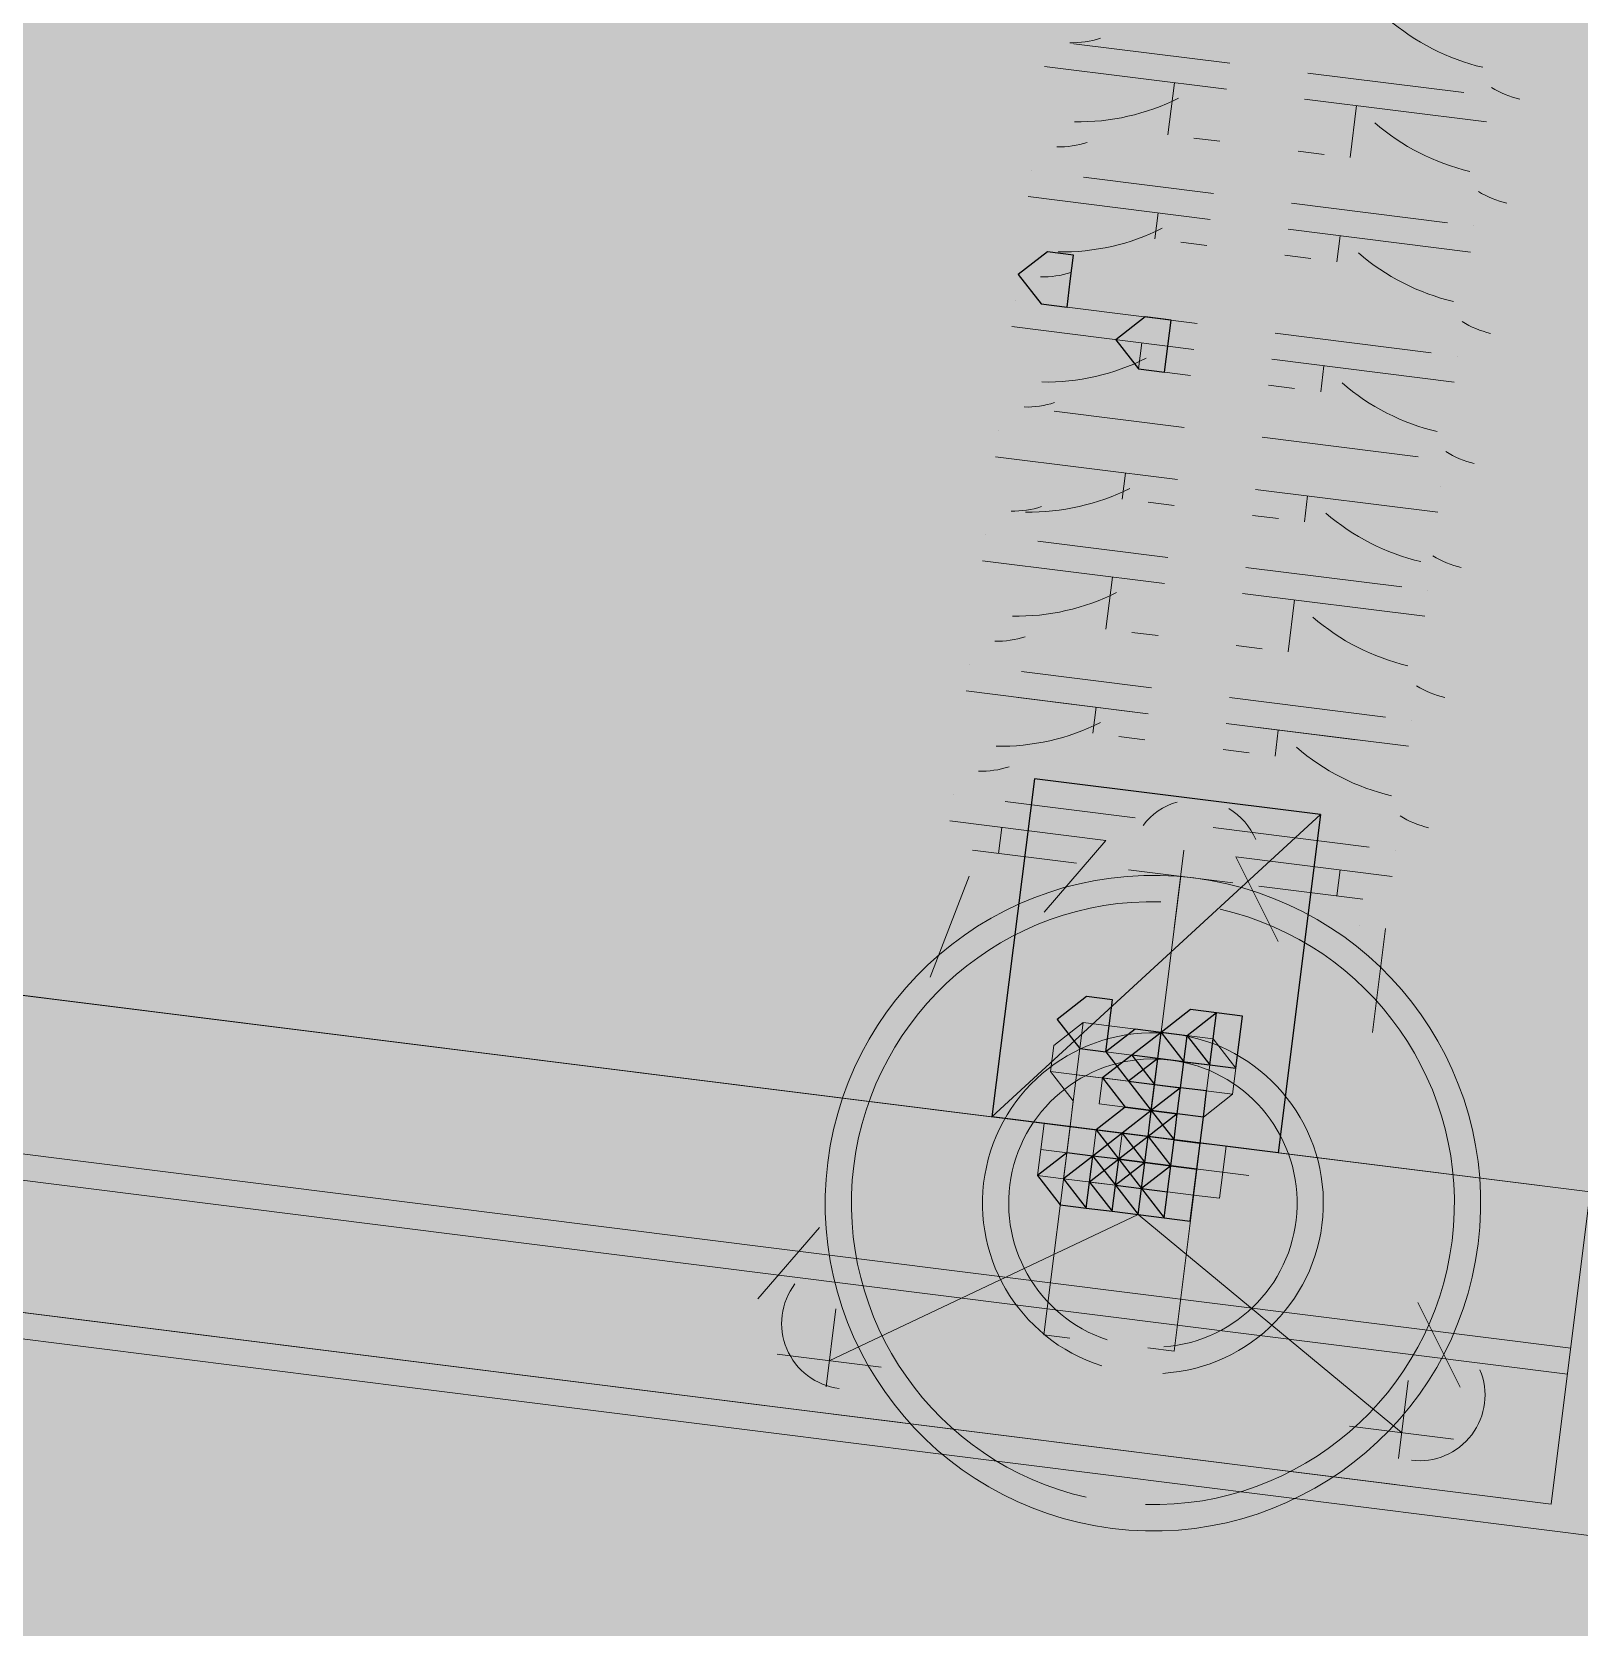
# Model space of a CAD drawing. Header units: metres. Extents: x -4 to 509425, y 7549 to 4732445.
# Drawn here: x 475992.938 to 475993.437, y 4719723.046 to 4719723.561 of the extents above; entities that cross this region are included whole.
import ezdxf

# ---------------------------------------------------------------- set-up
doc = ezdxf.new("R2010")
doc.units = ezdxf.units.M
doc.header["$LTSCALE"] = 0.01
doc.header["$MEASUREMENT"] = 0
doc.layers.get('0').update_dxf_attribs({"lineweight": 0})
doc.layers.add('_SUBESTACIÓN', color=1, linetype='Continuous')
doc.layers.add('SUBESTACION LA VID', color=253, linetype='Continuous')

# ---------------------------------------------------------------- blocks, each defined once
blk = doc.blocks.new('A$Cfff6051d')
at = {"layer": 'SUBESTACION LA VID', "transparency": 33554687}
h = blk.add_hatch(color=256, dxfattribs=at)
h.dxf.hatch_style = 2
h.paths.add_polyline_path([(475993.27295, 4719723.48095), (475993.274, 4719723.48935), (475993.2656, 4719723.4904), (475993.25615, 4719723.48306), (475993.26349, 4719723.4736), (475993.27189, 4719723.47255)])
h = blk.add_hatch(color=256, dxfattribs=at)
h.dxf.hatch_style = 2
h.paths.add_polyline_path([(475993.30445, 4719723.45994), (475993.3055, 4719723.46834), (475993.2971, 4719723.46939), (475993.28764, 4719723.46204), (475993.29499, 4719723.45259), (475993.30339, 4719723.45154)])
h = blk.add_hatch(color=256, dxfattribs=at)
h.dxf.hatch_style = 2
h.paths.add_polyline_path([(475993.28546, 4719723.24048), (475993.28652, 4719723.24888), (475993.27812, 4719723.24993), (475993.26866, 4719723.24258), (475993.27601, 4719723.23313), (475993.28441, 4719723.23207)])
h = blk.add_hatch(color=256, dxfattribs=at)
h.dxf.hatch_style = 2
h.paths.add_polyline_path([(475993.28546, 4719723.24048), (475993.28652, 4719723.24888), (475993.27812, 4719723.24993), (475993.26866, 4719723.24258), (475993.27601, 4719723.23313), (475993.28441, 4719723.23207)])
h = blk.add_hatch(color=256, dxfattribs=at)
h.dxf.hatch_style = 2
h.paths.add_polyline_path([(475993.31906, 4719723.23626), (475993.32012, 4719723.24466), (475993.31172, 4719723.24572), (475993.30226, 4719723.23837), (475993.30961, 4719723.22891), (475993.31801, 4719723.22786)])
h = blk.add_hatch(color=256, dxfattribs=at)
h.dxf.hatch_style = 2
h.paths.add_polyline_path([(475993.31906, 4719723.23626), (475993.32012, 4719723.24466), (475993.31172, 4719723.24572), (475993.30226, 4719723.23837), (475993.30961, 4719723.22891), (475993.31801, 4719723.22786)])
h = blk.add_hatch(color=256, dxfattribs=at)
h.dxf.hatch_style = 2
h.paths.add_polyline_path([(475993.32746, 4719723.23521), (475993.32852, 4719723.24361), (475993.32012, 4719723.24466), (475993.31066, 4719723.23732), (475993.31801, 4719723.22786), (475993.32641, 4719723.22681)])
h = blk.add_hatch(color=256, dxfattribs=at)
h.dxf.hatch_style = 2
h.paths.add_polyline_path([(475993.32746, 4719723.23521), (475993.32852, 4719723.24361), (475993.32012, 4719723.24466), (475993.31066, 4719723.23732), (475993.31801, 4719723.22786), (475993.32641, 4719723.22681)])
h = blk.add_hatch(color=256, dxfattribs=at)
h.dxf.hatch_style = 2
h.paths.add_polyline_path([(475993.32746, 4719723.23521), (475993.32852, 4719723.24361), (475993.32012, 4719723.24466), (475993.31066, 4719723.23732), (475993.31801, 4719723.22786), (475993.32641, 4719723.22681)])
h = blk.add_hatch(color=256, dxfattribs=at)
h.dxf.hatch_style = 2
h.paths.add_polyline_path([(475993.30121, 4719723.22997), (475993.30226, 4719723.23837), (475993.29386, 4719723.23942), (475993.28441, 4719723.23207), (475993.29176, 4719723.22262), (475993.30016, 4719723.22157)])
h = blk.add_hatch(color=256, dxfattribs=at)
h.dxf.hatch_style = 2
h.paths.add_polyline_path([(475993.30121, 4719723.22997), (475993.30226, 4719723.23837), (475993.29386, 4719723.23942), (475993.28441, 4719723.23207), (475993.29176, 4719723.22262), (475993.30016, 4719723.22157)])
h = blk.add_hatch(color=256, dxfattribs=at)
h.dxf.hatch_style = 2
h.paths.add_polyline_path([(475993.30121, 4719723.22997), (475993.30226, 4719723.23837), (475993.29386, 4719723.23942), (475993.28441, 4719723.23207), (475993.29176, 4719723.22262), (475993.30016, 4719723.22157)])
h = blk.add_hatch(color=256, dxfattribs=at)
h.dxf.hatch_style = 2
h.paths.add_polyline_path([(475993.30121, 4719723.22997), (475993.30226, 4719723.23837), (475993.29386, 4719723.23942), (475993.28441, 4719723.23207), (475993.29176, 4719723.22262), (475993.30016, 4719723.22157)])
h = blk.add_hatch(color=256, dxfattribs=at)
h.dxf.hatch_style = 2
h.paths.add_polyline_path([(475993.30121, 4719723.22997), (475993.30226, 4719723.23837), (475993.29386, 4719723.23942), (475993.28441, 4719723.23207), (475993.29176, 4719723.22262), (475993.30016, 4719723.22157)])
h = blk.add_hatch(color=256, dxfattribs=at)
h.dxf.hatch_style = 2
h.paths.add_polyline_path([(475993.30961, 4719723.22891), (475993.31066, 4719723.23732), (475993.30226, 4719723.23837), (475993.29281, 4719723.23102), (475993.30016, 4719723.22157), (475993.30856, 4719723.22051)])
h = blk.add_hatch(color=256, dxfattribs=at)
h.dxf.hatch_style = 2
h.paths.add_polyline_path([(475993.30961, 4719723.22891), (475993.31066, 4719723.23732), (475993.30226, 4719723.23837), (475993.29281, 4719723.23102), (475993.30016, 4719723.22157), (475993.30856, 4719723.22051)])
h = blk.add_hatch(color=256, dxfattribs=at)
h.dxf.hatch_style = 2
h.paths.add_polyline_path([(475993.30961, 4719723.22891), (475993.31066, 4719723.23732), (475993.30226, 4719723.23837), (475993.29281, 4719723.23102), (475993.30016, 4719723.22157), (475993.30856, 4719723.22051)])
h = blk.add_hatch(color=256, dxfattribs=at)
h.dxf.hatch_style = 2
h.paths.add_polyline_path([(475993.30961, 4719723.22891), (475993.31066, 4719723.23732), (475993.30226, 4719723.23837), (475993.29281, 4719723.23102), (475993.30016, 4719723.22157), (475993.30856, 4719723.22051)])
h = blk.add_hatch(color=256, dxfattribs=at)
h.dxf.hatch_style = 2
h.paths.add_polyline_path([(475993.30961, 4719723.22891), (475993.31066, 4719723.23732), (475993.30226, 4719723.23837), (475993.29281, 4719723.23102), (475993.30016, 4719723.22157), (475993.30856, 4719723.22051)])
h = blk.add_hatch(color=256, dxfattribs=at)
h.dxf.hatch_style = 2
h.paths.add_polyline_path([(475993.30016, 4719723.22157), (475993.30121, 4719723.22997), (475993.29281, 4719723.23102), (475993.28336, 4719723.22367), (475993.2907, 4719723.21422), (475993.2991, 4719723.21317)])
h = blk.add_hatch(color=256, dxfattribs=at)
h.dxf.hatch_style = 2
h.paths.add_polyline_path([(475993.30016, 4719723.22157), (475993.30121, 4719723.22997), (475993.29281, 4719723.23102), (475993.28336, 4719723.22367), (475993.2907, 4719723.21422), (475993.2991, 4719723.21317)])
h = blk.add_hatch(color=256, dxfattribs=at)
h.dxf.hatch_style = 2
h.paths.add_polyline_path([(475993.30016, 4719723.22157), (475993.30121, 4719723.22997), (475993.29281, 4719723.23102), (475993.28336, 4719723.22367), (475993.2907, 4719723.21422), (475993.2991, 4719723.21317)])
h = blk.add_hatch(color=256, dxfattribs=at)
h.dxf.hatch_style = 2
h.paths.add_polyline_path([(475993.30016, 4719723.22157), (475993.30121, 4719723.22997), (475993.29281, 4719723.23102), (475993.28336, 4719723.22367), (475993.2907, 4719723.21422), (475993.2991, 4719723.21317)])
h = blk.add_hatch(color=256, dxfattribs=at)
h.dxf.hatch_style = 2
h.paths.add_polyline_path([(475993.30016, 4719723.22157), (475993.30121, 4719723.22997), (475993.29281, 4719723.23102), (475993.28336, 4719723.22367), (475993.2907, 4719723.21422), (475993.2991, 4719723.21317)])
h = blk.add_hatch(color=256, dxfattribs=at)
h.dxf.hatch_style = 2
h.paths.add_polyline_path([(475993.30856, 4719723.22051), (475993.30961, 4719723.22891), (475993.30121, 4719723.22997), (475993.29176, 4719723.22262), (475993.2991, 4719723.21317), (475993.3075, 4719723.21211)])
h = blk.add_hatch(color=256, dxfattribs=at)
h.dxf.hatch_style = 2
h.paths.add_polyline_path([(475993.30856, 4719723.22051), (475993.30961, 4719723.22891), (475993.30121, 4719723.22997), (475993.29176, 4719723.22262), (475993.2991, 4719723.21317), (475993.3075, 4719723.21211)])
h = blk.add_hatch(color=256, dxfattribs=at)
h.dxf.hatch_style = 2
h.paths.add_polyline_path([(475993.30856, 4719723.22051), (475993.30961, 4719723.22891), (475993.30121, 4719723.22997), (475993.29176, 4719723.22262), (475993.2991, 4719723.21317), (475993.3075, 4719723.21211)])
h = blk.add_hatch(color=256, dxfattribs=at)
h.dxf.hatch_style = 2
h.paths.add_polyline_path([(475993.30856, 4719723.22051), (475993.30961, 4719723.22891), (475993.30121, 4719723.22997), (475993.29176, 4719723.22262), (475993.2991, 4719723.21317), (475993.3075, 4719723.21211)])
h = blk.add_hatch(color=256, dxfattribs=at)
h.dxf.hatch_style = 2
h.paths.add_polyline_path([(475993.30856, 4719723.22051), (475993.30961, 4719723.22891), (475993.30121, 4719723.22997), (475993.29176, 4719723.22262), (475993.2991, 4719723.21317), (475993.3075, 4719723.21211)])
h = blk.add_hatch(color=256, dxfattribs=at)
h.dxf.hatch_style = 2
h.paths.add_polyline_path([(475993.3159, 4719723.21106), (475993.31696, 4719723.21946), (475993.30856, 4719723.22051), (475993.2991, 4719723.21317), (475993.30645, 4719723.20371), (475993.31485, 4719723.20266)])
h = blk.add_hatch(color=256, dxfattribs=at)
h.dxf.hatch_style = 2
h.paths.add_polyline_path([(475993.3159, 4719723.21106), (475993.31696, 4719723.21946), (475993.30856, 4719723.22051), (475993.2991, 4719723.21317), (475993.30645, 4719723.20371), (475993.31485, 4719723.20266)])
h = blk.add_hatch(color=256, dxfattribs=at)
h.dxf.hatch_style = 2
h.paths.add_polyline_path([(475993.29805, 4719723.20477), (475993.2991, 4719723.21317), (475993.2907, 4719723.21422), (475993.28125, 4719723.20687), (475993.2886, 4719723.19742), (475993.297, 4719723.19637)])
h = blk.add_hatch(color=256, dxfattribs=at)
h.dxf.hatch_style = 2
h.paths.add_polyline_path([(475993.29805, 4719723.20477), (475993.2991, 4719723.21317), (475993.2907, 4719723.21422), (475993.28125, 4719723.20687), (475993.2886, 4719723.19742), (475993.297, 4719723.19637)])
h = blk.add_hatch(color=256, dxfattribs=at)
h.dxf.hatch_style = 2
h.paths.add_polyline_path([(475993.30645, 4719723.20371), (475993.3075, 4719723.21211), (475993.2991, 4719723.21317), (475993.28965, 4719723.20582), (475993.297, 4719723.19637), (475993.3054, 4719723.19531)])
h = blk.add_hatch(color=256, dxfattribs=at)
h.dxf.hatch_style = 2
h.paths.add_polyline_path([(475993.30645, 4719723.20371), (475993.3075, 4719723.21211), (475993.2991, 4719723.21317), (475993.28965, 4719723.20582), (475993.297, 4719723.19637), (475993.3054, 4719723.19531)])
h = blk.add_hatch(color=256, dxfattribs=at)
h.dxf.hatch_style = 2
h.paths.add_polyline_path([(475993.31485, 4719723.20266), (475993.3159, 4719723.21106), (475993.3075, 4719723.21211), (475993.29805, 4719723.20477), (475993.3054, 4719723.19531), (475993.3138, 4719723.19426)])
h = blk.add_hatch(color=256, dxfattribs=at)
h.dxf.hatch_style = 2
h.paths.add_polyline_path([(475993.31485, 4719723.20266), (475993.3159, 4719723.21106), (475993.3075, 4719723.21211), (475993.29805, 4719723.20477), (475993.3054, 4719723.19531), (475993.3138, 4719723.19426)])
h = blk.add_hatch(color=256, dxfattribs=at)
h.dxf.hatch_style = 2
h.paths.add_polyline_path([(475993.297, 4719723.19637), (475993.29805, 4719723.20477), (475993.28965, 4719723.20582), (475993.2802, 4719723.19847), (475993.28755, 4719723.18902), (475993.29595, 4719723.18797)])
h = blk.add_hatch(color=256, dxfattribs=at)
h.dxf.hatch_style = 2
h.paths.add_polyline_path([(475993.297, 4719723.19637), (475993.29805, 4719723.20477), (475993.28965, 4719723.20582), (475993.2802, 4719723.19847), (475993.28755, 4719723.18902), (475993.29595, 4719723.18797)])
h = blk.add_hatch(color=256, dxfattribs=at)
h.dxf.hatch_style = 2
h.paths.add_polyline_path([(475993.3054, 4719723.19531), (475993.30645, 4719723.20371), (475993.29805, 4719723.20477), (475993.2886, 4719723.19742), (475993.29595, 4719723.18797), (475993.30435, 4719723.18691)])
h = blk.add_hatch(color=256, dxfattribs=at)
h.dxf.hatch_style = 2
h.paths.add_polyline_path([(475993.3054, 4719723.19531), (475993.30645, 4719723.20371), (475993.29805, 4719723.20477), (475993.2886, 4719723.19742), (475993.29595, 4719723.18797), (475993.30435, 4719723.18691)])
h = blk.add_hatch(color=256, dxfattribs=at)
h.dxf.hatch_style = 2
h.paths.add_polyline_path([(475993.27915, 4719723.19007), (475993.2802, 4719723.19847), (475993.2718, 4719723.19953), (475993.26235, 4719723.19218), (475993.26969, 4719723.18272), (475993.27809, 4719723.18167)])
h = blk.add_hatch(color=256, dxfattribs=at)
h.dxf.hatch_style = 2
h.paths.add_polyline_path([(475993.28755, 4719723.18902), (475993.2886, 4719723.19742), (475993.2802, 4719723.19847), (475993.27075, 4719723.19113), (475993.27809, 4719723.18167), (475993.28649, 4719723.18062)])
h = blk.add_hatch(color=256, dxfattribs=at)
h.dxf.hatch_style = 2
h.paths.add_polyline_path([(475993.29595, 4719723.18797), (475993.297, 4719723.19637), (475993.2886, 4719723.19742), (475993.27915, 4719723.19007), (475993.28649, 4719723.18062), (475993.29489, 4719723.17956)])
h = blk.add_hatch(color=256, dxfattribs=at)
h.dxf.hatch_style = 2
h.paths.add_polyline_path([(475993.29595, 4719723.18797), (475993.297, 4719723.19637), (475993.2886, 4719723.19742), (475993.27915, 4719723.19007), (475993.28649, 4719723.18062), (475993.29489, 4719723.17956)])
h = blk.add_hatch(color=256, dxfattribs=at)
h.dxf.hatch_style = 2
h.paths.add_polyline_path([(475993.29595, 4719723.18797), (475993.297, 4719723.19637), (475993.2886, 4719723.19742), (475993.27915, 4719723.19007), (475993.28649, 4719723.18062), (475993.29489, 4719723.17956)])
h = blk.add_hatch(color=256, dxfattribs=at)
h.dxf.hatch_style = 2
h.paths.add_polyline_path([(475993.30435, 4719723.18691), (475993.3054, 4719723.19531), (475993.297, 4719723.19637), (475993.28755, 4719723.18902), (475993.29489, 4719723.17956), (475993.30329, 4719723.17851)])
h = blk.add_hatch(color=256, dxfattribs=at)
h.dxf.hatch_style = 2
h.paths.add_polyline_path([(475993.30435, 4719723.18691), (475993.3054, 4719723.19531), (475993.297, 4719723.19637), (475993.28755, 4719723.18902), (475993.29489, 4719723.17956), (475993.30329, 4719723.17851)])
h = blk.add_hatch(color=256, dxfattribs=at)
h.dxf.hatch_style = 2
h.paths.add_polyline_path([(475993.30435, 4719723.18691), (475993.3054, 4719723.19531), (475993.297, 4719723.19637), (475993.28755, 4719723.18902), (475993.29489, 4719723.17956), (475993.30329, 4719723.17851)])
h = blk.add_hatch(color=256, dxfattribs=at)
h.dxf.hatch_style = 2
h.paths.add_polyline_path([(475993.31275, 4719723.18586), (475993.3138, 4719723.19426), (475993.3054, 4719723.19531), (475993.29595, 4719723.18797), (475993.30329, 4719723.17851), (475993.31169, 4719723.17746)])
at = {"layer": 'SUBESTACION LA VID', "lineweight": 15}
for p, q in [((475993.29923, 4719723.55445), (475993.32443, 4719723.55129)), ((475993.32338, 4719723.54289), (475993.26457, 4719723.55026)), ((475993.30447, 4719723.52819), (475993.30658, 4719723.54499)), ((475993.34858, 4719723.53973), (475993.40738, 4719723.53235)), ((475993.36538, 4719723.53762), (475993.36327, 4719723.52082)), ((475993.32127, 4719723.52609), (475993.31287, 4719723.52714)), ((475993.35487, 4719723.52187), (475993.34647, 4719723.52293)), ((475993.26036, 4719723.51666), (475993.26036, 4719723.51666)), ((475993.31916, 4719723.50929), (475993.27716, 4719723.51455)), ((475993.31811, 4719723.50088), (475993.25931, 4719723.50826)), ((475993.39476, 4719723.49981), (475993.34436, 4719723.50613)), ((475993.30026, 4719723.49459), (475993.30131, 4719723.50299)), ((475993.40212, 4719723.49035), (475993.34331, 4719723.49772)), ((475993.36011, 4719723.49562), (475993.35906, 4719723.48722)), ((475993.40317, 4719723.49875), (475993.40317, 4719723.49875)), ((475993.31706, 4719723.49248), (475993.30866, 4719723.49354)), ((475993.35066, 4719723.48827), (475993.34226, 4719723.48932)), ((475993.25509, 4719723.47466), (475993.25509, 4719723.47466)), ((475993.3139, 4719723.46728), (475993.27189, 4719723.47255)), ((475993.31285, 4719723.45888), (475993.25404, 4719723.46626)), ((475993.3895, 4719723.45781), (475993.3391, 4719723.46412)), ((475993.29499, 4719723.45259), (475993.29605, 4719723.46099)), ((475993.39685, 4719723.44835), (475993.33805, 4719723.45572)), ((475993.35485, 4719723.45362), (475993.35379, 4719723.44522)), ((475993.3979, 4719723.45675), (475993.3979, 4719723.45675)), ((475993.31179, 4719723.45048), (475993.30339, 4719723.45154)), ((475993.34539, 4719723.44627), (475993.33699, 4719723.44732)), ((475993.30969, 4719723.43368), (475993.26768, 4719723.43895)), ((475993.24983, 4719723.43265), (475993.24983, 4719723.43265)), ((475993.38529, 4719723.4242), (475993.33489, 4719723.43052)), ((475993.30758, 4719723.41688), (475993.24878, 4719723.42425)), ((475993.28973, 4719723.41059), (475993.29078, 4719723.41899)), ((475993.39158, 4719723.40635), (475993.33278, 4719723.41372)), ((475993.34958, 4719723.41162), (475993.34853, 4719723.40322)), ((475993.39264, 4719723.41475), (475993.39264, 4719723.41475)), ((475993.30653, 4719723.40848), (475993.29813, 4719723.40953)), ((475993.34013, 4719723.40427), (475993.33173, 4719723.40532)), ((475993.24562, 4719723.39905), (475993.24562, 4719723.39905)), ((475993.30442, 4719723.39168), (475993.26242, 4719723.39695)), ((475993.30337, 4719723.38328), (475993.24456, 4719723.39065)), ((475993.38002, 4719723.3822), (475993.32962, 4719723.38852)), ((475993.28446, 4719723.36859), (475993.28657, 4719723.38539)), ((475993.38842, 4719723.38115), (475993.38842, 4719723.38115)), ((475993.38737, 4719723.37275), (475993.32857, 4719723.38012)), ((475993.34537, 4719723.37801), (475993.34326, 4719723.36121)), ((475993.30126, 4719723.36648), (475993.29286, 4719723.36753)), ((475993.33486, 4719723.36227), (475993.32646, 4719723.36332)), ((475993.24035, 4719723.35705), (475993.24035, 4719723.35705)), ((475993.29915, 4719723.34968), (475993.25715, 4719723.35495)), ((475993.2981, 4719723.34128), (475993.2393, 4719723.34865)), ((475993.2981, 4719723.34128), (475993.2561, 4719723.34654)), ((475993.37475, 4719723.3402), (475993.32435, 4719723.34652)), ((475993.28025, 4719723.33498), (475993.2813, 4719723.34338)), ((475993.38316, 4719723.33915), (475993.38316, 4719723.33915)), ((475993.3653, 4719723.33285), (475993.3233, 4719723.33812)), ((475993.38211, 4719723.33075), (475993.3233, 4719723.33812)), ((475993.3401, 4719723.33601), (475993.33905, 4719723.32761)), ((475993.29705, 4719723.33288), (475993.28865, 4719723.33393)), ((475993.33065, 4719723.32866), (475993.32225, 4719723.32972)), ((475993.23508, 4719723.31505), (475993.23508, 4719723.31505)), ((475993.29389, 4719723.30768), (475993.25188, 4719723.31294)), ((475993.28444, 4719723.30033), (475993.23403, 4719723.30665)), ((475993.25083, 4719723.30454), (475993.24978, 4719723.29614)), ((475993.36949, 4719723.2982), (475993.31909, 4719723.30452)), ((475993.26447, 4719723.27724), (475993.28444, 4719723.30033)), ((475993.43454, 4719723.13646), (475992.14929, 4719723.29759)), ((475993.37684, 4719723.28875), (475993.32644, 4719723.29506)), ((475993.32644, 4719723.29506), (475993.34008, 4719723.26776)), ((475993.37789, 4719723.29715), (475993.37789, 4719723.29715)), ((475993.43348, 4719723.12806), (475992.14823, 4719723.28919)), ((475993.22771, 4719723.25625), (475993.24033, 4719723.28879)), ((475993.24033, 4719723.28879), (475993.24033, 4719723.28879)), ((475993.24033, 4719723.28879), (475993.24033, 4719723.28879)), ((475993.32538, 4719723.28666), (475993.29178, 4719723.29088)), ((475993.30858, 4719723.28877), (475993.30858, 4719723.28877)), ((475993.36004, 4719723.29085), (475993.35898, 4719723.28245)), ((475993.36633, 4719723.273), (475993.36633, 4719723.273)), ((475993.36633, 4719723.273), (475993.36633, 4719723.273)), ((475993.37052, 4719723.23834), (475993.37473, 4719723.27194)), ((475993.27706, 4719723.24153), (475993.27601, 4719723.23313)), ((475993.28546, 4719723.24048), (475993.28441, 4719723.23207)), ((475993.28546, 4719723.24048), (475993.28546, 4719723.24048)), ((475993.31066, 4719723.23732), (475993.30961, 4719723.22891)), ((475993.31906, 4719723.23626), (475993.31801, 4719723.22786)), ((475993.27601, 4719723.23313), (475993.29281, 4719723.23102)), ((475993.28441, 4719723.23207), (475993.29281, 4719723.23102)), ((475993.29281, 4719723.23102), (475993.30121, 4719723.22997)), ((475993.29281, 4719723.23102), (475993.30121, 4719723.22997)), ((475993.30121, 4719723.22997), (475993.31801, 4719723.22786)), ((475993.30121, 4719723.22997), (475993.30961, 4719723.22891)), ((475993.26656, 4719723.22578), (475993.32536, 4719723.21841)), ((475993.2718, 4719723.19953), (475993.27496, 4719723.22473)), ((475993.27496, 4719723.22473), (475993.29176, 4719723.22262)), ((475993.28336, 4719723.22367), (475993.2823, 4719723.21527)), ((475993.28336, 4719723.22367), (475993.29176, 4719723.22262)), ((475993.29176, 4719723.22262), (475993.30016, 4719723.22157)), ((475993.29176, 4719723.22262), (475993.30016, 4719723.22157)), ((475993.30016, 4719723.22157), (475993.31696, 4719723.21946)), ((475993.30016, 4719723.22157), (475993.30856, 4719723.22051)), ((475993.2739, 4719723.21633), (475993.2739, 4719723.21633)), ((475993.30856, 4719723.22051), (475993.3075, 4719723.21211)), ((475993.3138, 4719723.19426), (475993.31696, 4719723.21946)), ((475993.2823, 4719723.21527), (475993.2823, 4719723.21527)), ((475993.2823, 4719723.21527), (475993.3075, 4719723.21211)), ((475993.3159, 4719723.21106), (475993.3159, 4719723.21106)), ((475993.27075, 4719723.19113), (475993.27285, 4719723.20793)), ((475993.2802, 4719723.19847), (475993.28125, 4719723.20687)), ((475993.28125, 4719723.20687), (475993.30645, 4719723.20371)), ((475993.28125, 4719723.20687), (475993.28125, 4719723.20687)), ((475993.28125, 4719723.20687), (475993.28965, 4719723.20582)), ((475993.2886, 4719723.19742), (475993.28965, 4719723.20582)), ((475993.28965, 4719723.20582), (475993.29805, 4719723.20477)), ((475993.2634, 4719723.20058), (475993.3306, 4719723.19215)), ((475993.297, 4719723.19637), (475993.29805, 4719723.20477)), ((475993.29805, 4719723.20477), (475993.30645, 4719723.20371)), ((475993.3054, 4719723.19531), (475993.30645, 4719723.20371)), ((475993.31485, 4719723.20266), (475993.31275, 4719723.18586)), ((475993.2886, 4719723.19742), (475993.297, 4719723.19637)), ((475993.27075, 4719723.19113), (475993.28755, 4719723.18902)), ((475993.27809, 4719723.18167), (475993.27075, 4719723.19113)), ((475993.27915, 4719723.19007), (475993.28755, 4719723.18902)), ((475993.28755, 4719723.18902), (475993.29595, 4719723.18797)), ((475993.29595, 4719723.18797), (475993.31275, 4719723.18586)), ((475993.29595, 4719723.18797), (475993.30435, 4719723.18691)), ((475993.31169, 4719723.17746), (475993.31275, 4719723.18586)), ((475993.31275, 4719723.18586), (475993.31169, 4719723.17746)), ((475993.27809, 4719723.18167), (475993.31169, 4719723.17746)), ((475993.17202, 4719723.15231), (475993.19198, 4719723.1754)), ((475993.19722, 4719723.14915), (475993.19406, 4719723.12395)), ((475993.38519, 4719723.15118), (475993.39883, 4719723.12387)), ((475993.19617, 4719723.14075), (475993.19617, 4719723.14075)), ((475993.21192, 4719723.13024), (475993.17832, 4719723.13445)), ((475993.19512, 4719723.13235), (475993.19512, 4719723.13235)), ((475993.38203, 4719723.12598), (475993.37887, 4719723.10078)), ((475993.21821, 4719723.11239), (475993.19301, 4719723.11555)), ((475993.38098, 4719723.11758), (475993.38098, 4719723.11758)), ((475993.39672, 4719723.10707), (475993.36312, 4719723.11128)), ((475993.37992, 4719723.10918), (475993.37992, 4719723.10918)), ((475993.37782, 4719723.09238), (475993.34421, 4719723.09659))]:
    blk.add_line(p, q, dxfattribs=at)
at = {"layer": 'SUBESTACION LA VID', "lineweight": 0}
blk.add_line((475993.44086, 4719723.18686), (475992.15561, 4719723.34799), dxfattribs=at)
at = {"layer": 'SUBESTACION LA VID', "lineweight": 15}
for points in [[(475991.18678, 4719724.46774), (475991.04987, 4719723.3757), (476003.17155, 4719721.85601), (476002.0237, 4719712.90441)], [(475993.32443, 4719723.55129), (475993.29923, 4719723.55445), (475993.32443, 4719723.55129), (475993.27403, 4719723.5576)], [(475993.37483, 4719723.54497), (475993.34963, 4719723.54813), (475993.40003, 4719723.54181)], [(475993.34963, 4719723.54813), (475993.37483, 4719723.54497), (475993.34963, 4719723.54813)], [(475992.34881, 4719723.32377), (475992.75203, 4719723.27322), (475992.76572, 4719723.38243), (475992.85813, 4719723.37084), (475992.84443, 4719723.26164), (475993.24765, 4719723.21109), (475993.26134, 4719723.32029), (475993.35374, 4719723.30871), (475993.34005, 4719723.1995), (475993.44086, 4719723.18686), (475993.42822, 4719723.08606), (475992.8318, 4719723.16083), (475992.78756, 4719722.80802)], [(475992.14297, 4719723.24719), (475992.15561, 4719723.34799), (475993.44086, 4719723.18686), (475993.42822, 4719723.08606), (475992.14297, 4719723.24719)], [(475993.34005, 4719723.1995), (475993.24765, 4719723.21109), (475993.26134, 4719723.32029), (475993.35374, 4719723.30871), (475993.34005, 4719723.1995)], [(475993.27498, 4719723.29298), (475993.24138, 4719723.29719), (475993.27498, 4719723.29298)], [(475993.27498, 4719723.29298), (475993.24138, 4719723.29719), (475993.27498, 4719723.29298)], [(475993.30964, 4719723.29717), (475993.30648, 4719723.27197), (475993.30964, 4719723.29717)], [(475993.30858, 4719723.28877), (475993.29489, 4719723.17956), (475993.30858, 4719723.28877)], [(475993.33378, 4719723.28561), (475993.36738, 4719723.2814), (475993.33378, 4719723.28561)], [(475993.33378, 4719723.28561), (475993.36738, 4719723.2814), (475993.33378, 4719723.28561)], [(475993.2739, 4719723.21633), (475993.26656, 4719723.22578), (475993.26761, 4719723.23418), (475993.27706, 4719723.24153), (475993.26761, 4719723.23418), (475993.26656, 4719723.22578), (475993.2739, 4719723.21633)], [(475993.27706, 4719723.24153), (475993.28546, 4719723.24048), (475993.27706, 4719723.24153)], [(475993.28546, 4719723.24048), (475993.31906, 4719723.23626), (475993.32641, 4719723.22681), (475993.32536, 4719723.21841), (475993.3159, 4719723.21106), (475993.32536, 4719723.21841), (475993.32641, 4719723.22681), (475993.31906, 4719723.23626)], [(475993.27496, 4719723.22473), (475993.27601, 4719723.23313), (475993.27496, 4719723.22473)], [(475993.31801, 4719723.22786), (475993.31696, 4719723.21946), (475993.31801, 4719723.22786)], [(475993.3159, 4719723.21106), (475993.3159, 4719723.21106), (475993.31485, 4719723.20266), (475993.32325, 4719723.20161), (475993.3222, 4719723.19321), (475993.32115, 4719723.18481), (475993.31275, 4719723.18586), (475993.32115, 4719723.18481), (475993.3222, 4719723.19321), (475993.32325, 4719723.20161), (475993.31485, 4719723.20266), (475993.27285, 4719723.20793), (475993.26445, 4719723.20898), (475993.2634, 4719723.20058), (475993.26235, 4719723.19218), (475993.27075, 4719723.19113), (475993.26235, 4719723.19218), (475993.2634, 4719723.20058), (475993.26445, 4719723.20898), (475993.27285, 4719723.20793), (475993.2739, 4719723.21633)], [(475993.29803, 4719723.13651), (475993.30643, 4719723.13546), (475993.31485, 4719723.20266), (475993.27285, 4719723.20793), (475993.26443, 4719723.14072), (475993.27283, 4719723.13967)], [(475993.27075, 4719723.19113), (475993.2718, 4719723.19953), (475993.27075, 4719723.19113)], [(475993.2718, 4719723.19953), (475993.2886, 4719723.19742), (475993.297, 4719723.19637), (475993.3138, 4719723.19426)], [(475993.28755, 4719723.18902), (475993.2886, 4719723.19742), (475993.28755, 4719723.18902)], [(475993.297, 4719723.19637), (475993.29595, 4719723.18797), (475993.297, 4719723.19637)], [(475993.27809, 4719723.18167), (475993.27915, 4719723.19007), (475993.27809, 4719723.18167)], [(475993.3138, 4719723.19426), (475993.31275, 4719723.18586), (475993.3138, 4719723.19426)], [(475993.30435, 4719723.18691), (475993.30329, 4719723.17851), (475993.30435, 4719723.18691)], [(475993.19512, 4719723.13235), (475993.29489, 4719723.17956), (475993.37992, 4719723.10918)]]:
    blk.add_lwpolyline(points, dxfattribs=at)
at = {"layer": 'SUBESTACION LA VID'}
for points in [[(475993.27295, 4719723.48095), (475993.274, 4719723.48935), (475993.2656, 4719723.4904), (475993.25615, 4719723.48306), (475993.26349, 4719723.4736), (475993.27189, 4719723.47255)], [(475993.30445, 4719723.45994), (475993.3055, 4719723.46834), (475993.2971, 4719723.46939), (475993.28764, 4719723.46204), (475993.29499, 4719723.45259), (475993.30339, 4719723.45154)], [(475993.28546, 4719723.24048), (475993.28652, 4719723.24888), (475993.27812, 4719723.24993), (475993.26866, 4719723.24258), (475993.27601, 4719723.23313), (475993.28441, 4719723.23207)], [(475993.28546, 4719723.24048), (475993.28652, 4719723.24888), (475993.27812, 4719723.24993), (475993.26866, 4719723.24258), (475993.27601, 4719723.23313), (475993.28441, 4719723.23207)], [(475993.31906, 4719723.23626), (475993.32012, 4719723.24466), (475993.31172, 4719723.24572), (475993.30226, 4719723.23837), (475993.30961, 4719723.22891), (475993.31801, 4719723.22786)], [(475993.31906, 4719723.23626), (475993.32012, 4719723.24466), (475993.31172, 4719723.24572), (475993.30226, 4719723.23837), (475993.30961, 4719723.22891), (475993.31801, 4719723.22786)], [(475993.32746, 4719723.23521), (475993.32852, 4719723.24361), (475993.32012, 4719723.24466), (475993.31066, 4719723.23732), (475993.31801, 4719723.22786), (475993.32641, 4719723.22681)], [(475993.32746, 4719723.23521), (475993.32852, 4719723.24361), (475993.32012, 4719723.24466), (475993.31066, 4719723.23732), (475993.31801, 4719723.22786), (475993.32641, 4719723.22681)], [(475993.32746, 4719723.23521), (475993.32852, 4719723.24361), (475993.32012, 4719723.24466), (475993.31066, 4719723.23732), (475993.31801, 4719723.22786), (475993.32641, 4719723.22681)], [(475993.30121, 4719723.22997), (475993.30226, 4719723.23837), (475993.29386, 4719723.23942), (475993.28441, 4719723.23207), (475993.29176, 4719723.22262), (475993.30016, 4719723.22157)], [(475993.30121, 4719723.22997), (475993.30226, 4719723.23837), (475993.29386, 4719723.23942), (475993.28441, 4719723.23207), (475993.29176, 4719723.22262), (475993.30016, 4719723.22157)], [(475993.30121, 4719723.22997), (475993.30226, 4719723.23837), (475993.29386, 4719723.23942), (475993.28441, 4719723.23207), (475993.29176, 4719723.22262), (475993.30016, 4719723.22157)], [(475993.30121, 4719723.22997), (475993.30226, 4719723.23837), (475993.29386, 4719723.23942), (475993.28441, 4719723.23207), (475993.29176, 4719723.22262), (475993.30016, 4719723.22157)], [(475993.30121, 4719723.22997), (475993.30226, 4719723.23837), (475993.29386, 4719723.23942), (475993.28441, 4719723.23207), (475993.29176, 4719723.22262), (475993.30016, 4719723.22157)], [(475993.30961, 4719723.22891), (475993.31066, 4719723.23732), (475993.30226, 4719723.23837), (475993.29281, 4719723.23102), (475993.30016, 4719723.22157), (475993.30856, 4719723.22051)], [(475993.30961, 4719723.22891), (475993.31066, 4719723.23732), (475993.30226, 4719723.23837), (475993.29281, 4719723.23102), (475993.30016, 4719723.22157), (475993.30856, 4719723.22051)], [(475993.30961, 4719723.22891), (475993.31066, 4719723.23732), (475993.30226, 4719723.23837), (475993.29281, 4719723.23102), (475993.30016, 4719723.22157), (475993.30856, 4719723.22051)], [(475993.30961, 4719723.22891), (475993.31066, 4719723.23732), (475993.30226, 4719723.23837), (475993.29281, 4719723.23102), (475993.30016, 4719723.22157), (475993.30856, 4719723.22051)], [(475993.30961, 4719723.22891), (475993.31066, 4719723.23732), (475993.30226, 4719723.23837), (475993.29281, 4719723.23102), (475993.30016, 4719723.22157), (475993.30856, 4719723.22051)], [(475993.30016, 4719723.22157), (475993.30121, 4719723.22997), (475993.29281, 4719723.23102), (475993.28336, 4719723.22367), (475993.2907, 4719723.21422), (475993.2991, 4719723.21317)], [(475993.30016, 4719723.22157), (475993.30121, 4719723.22997), (475993.29281, 4719723.23102), (475993.28336, 4719723.22367), (475993.2907, 4719723.21422), (475993.2991, 4719723.21317)], [(475993.30016, 4719723.22157), (475993.30121, 4719723.22997), (475993.29281, 4719723.23102), (475993.28336, 4719723.22367), (475993.2907, 4719723.21422), (475993.2991, 4719723.21317)], [(475993.30016, 4719723.22157), (475993.30121, 4719723.22997), (475993.29281, 4719723.23102), (475993.28336, 4719723.22367), (475993.2907, 4719723.21422), (475993.2991, 4719723.21317)], [(475993.30016, 4719723.22157), (475993.30121, 4719723.22997), (475993.29281, 4719723.23102), (475993.28336, 4719723.22367), (475993.2907, 4719723.21422), (475993.2991, 4719723.21317)], [(475993.30856, 4719723.22051), (475993.30961, 4719723.22891), (475993.30121, 4719723.22997), (475993.29176, 4719723.22262), (475993.2991, 4719723.21317), (475993.3075, 4719723.21211)], [(475993.30856, 4719723.22051), (475993.30961, 4719723.22891), (475993.30121, 4719723.22997), (475993.29176, 4719723.22262), (475993.2991, 4719723.21317), (475993.3075, 4719723.21211)], [(475993.30856, 4719723.22051), (475993.30961, 4719723.22891), (475993.30121, 4719723.22997), (475993.29176, 4719723.22262), (475993.2991, 4719723.21317), (475993.3075, 4719723.21211)], [(475993.30856, 4719723.22051), (475993.30961, 4719723.22891), (475993.30121, 4719723.22997), (475993.29176, 4719723.22262), (475993.2991, 4719723.21317), (475993.3075, 4719723.21211)], [(475993.30856, 4719723.22051), (475993.30961, 4719723.22891), (475993.30121, 4719723.22997), (475993.29176, 4719723.22262), (475993.2991, 4719723.21317), (475993.3075, 4719723.21211)], [(475993.3159, 4719723.21106), (475993.31696, 4719723.21946), (475993.30856, 4719723.22051), (475993.2991, 4719723.21317), (475993.30645, 4719723.20371), (475993.31485, 4719723.20266)], [(475993.3159, 4719723.21106), (475993.31696, 4719723.21946), (475993.30856, 4719723.22051), (475993.2991, 4719723.21317), (475993.30645, 4719723.20371), (475993.31485, 4719723.20266)], [(475993.29805, 4719723.20477), (475993.2991, 4719723.21317), (475993.2907, 4719723.21422), (475993.28125, 4719723.20687), (475993.2886, 4719723.19742), (475993.297, 4719723.19637)], [(475993.29805, 4719723.20477), (475993.2991, 4719723.21317), (475993.2907, 4719723.21422), (475993.28125, 4719723.20687), (475993.2886, 4719723.19742), (475993.297, 4719723.19637)], [(475993.30645, 4719723.20371), (475993.3075, 4719723.21211), (475993.2991, 4719723.21317), (475993.28965, 4719723.20582), (475993.297, 4719723.19637), (475993.3054, 4719723.19531)], [(475993.30645, 4719723.20371), (475993.3075, 4719723.21211), (475993.2991, 4719723.21317), (475993.28965, 4719723.20582), (475993.297, 4719723.19637), (475993.3054, 4719723.19531)], [(475993.31485, 4719723.20266), (475993.3159, 4719723.21106), (475993.3075, 4719723.21211), (475993.29805, 4719723.20477), (475993.3054, 4719723.19531), (475993.3138, 4719723.19426)], [(475993.31485, 4719723.20266), (475993.3159, 4719723.21106), (475993.3075, 4719723.21211), (475993.29805, 4719723.20477), (475993.3054, 4719723.19531), (475993.3138, 4719723.19426)], [(475993.297, 4719723.19637), (475993.29805, 4719723.20477), (475993.28965, 4719723.20582), (475993.2802, 4719723.19847), (475993.28755, 4719723.18902), (475993.29595, 4719723.18797)], [(475993.297, 4719723.19637), (475993.29805, 4719723.20477), (475993.28965, 4719723.20582), (475993.2802, 4719723.19847), (475993.28755, 4719723.18902), (475993.29595, 4719723.18797)], [(475993.3054, 4719723.19531), (475993.30645, 4719723.20371), (475993.29805, 4719723.20477), (475993.2886, 4719723.19742), (475993.29595, 4719723.18797), (475993.30435, 4719723.18691)], [(475993.3054, 4719723.19531), (475993.30645, 4719723.20371), (475993.29805, 4719723.20477), (475993.2886, 4719723.19742), (475993.29595, 4719723.18797), (475993.30435, 4719723.18691)], [(475993.27915, 4719723.19007), (475993.2802, 4719723.19847), (475993.2718, 4719723.19953), (475993.26235, 4719723.19218), (475993.26969, 4719723.18272), (475993.27809, 4719723.18167)], [(475993.28755, 4719723.18902), (475993.2886, 4719723.19742), (475993.2802, 4719723.19847), (475993.27075, 4719723.19113), (475993.27809, 4719723.18167), (475993.28649, 4719723.18062)], [(475993.29595, 4719723.18797), (475993.297, 4719723.19637), (475993.2886, 4719723.19742), (475993.27915, 4719723.19007), (475993.28649, 4719723.18062), (475993.29489, 4719723.17956)], [(475993.29595, 4719723.18797), (475993.297, 4719723.19637), (475993.2886, 4719723.19742), (475993.27915, 4719723.19007), (475993.28649, 4719723.18062), (475993.29489, 4719723.17956)], [(475993.29595, 4719723.18797), (475993.297, 4719723.19637), (475993.2886, 4719723.19742), (475993.27915, 4719723.19007), (475993.28649, 4719723.18062), (475993.29489, 4719723.17956)], [(475993.30435, 4719723.18691), (475993.3054, 4719723.19531), (475993.297, 4719723.19637), (475993.28755, 4719723.18902), (475993.29489, 4719723.17956), (475993.30329, 4719723.17851)], [(475993.30435, 4719723.18691), (475993.3054, 4719723.19531), (475993.297, 4719723.19637), (475993.28755, 4719723.18902), (475993.29489, 4719723.17956), (475993.30329, 4719723.17851)], [(475993.30435, 4719723.18691), (475993.3054, 4719723.19531), (475993.297, 4719723.19637), (475993.28755, 4719723.18902), (475993.29489, 4719723.17956), (475993.30329, 4719723.17851)], [(475993.31275, 4719723.18586), (475993.3138, 4719723.19426), (475993.3054, 4719723.19531), (475993.29595, 4719723.18797), (475993.30329, 4719723.17851), (475993.31169, 4719723.17746)]]:
    blk.add_lwpolyline(points, close=True, dxfattribs=at)
at = {"layer": 'SUBESTACION LA VID', "lineweight": 0}
for points in [[(475993.27295, 4719723.48095), (475993.274, 4719723.48935), (475993.2656, 4719723.4904), (475993.25615, 4719723.48306), (475993.26349, 4719723.4736), (475993.27189, 4719723.47255)], [(475993.30445, 4719723.45994), (475993.3055, 4719723.46834), (475993.2971, 4719723.46939), (475993.28764, 4719723.46204), (475993.29499, 4719723.45259), (475993.30339, 4719723.45154)], [(475993.28546, 4719723.24048), (475993.28652, 4719723.24888), (475993.27812, 4719723.24993), (475993.26866, 4719723.24258), (475993.27601, 4719723.23313), (475993.28441, 4719723.23207)], [(475993.28546, 4719723.24048), (475993.28652, 4719723.24888), (475993.27812, 4719723.24993), (475993.26866, 4719723.24258), (475993.27601, 4719723.23313), (475993.28441, 4719723.23207)], [(475993.31906, 4719723.23626), (475993.32012, 4719723.24466), (475993.31172, 4719723.24572), (475993.30226, 4719723.23837), (475993.30961, 4719723.22891), (475993.31801, 4719723.22786)], [(475993.31906, 4719723.23626), (475993.32012, 4719723.24466), (475993.31172, 4719723.24572), (475993.30226, 4719723.23837), (475993.30961, 4719723.22891), (475993.31801, 4719723.22786)], [(475993.32746, 4719723.23521), (475993.32852, 4719723.24361), (475993.32012, 4719723.24466), (475993.31066, 4719723.23732), (475993.31801, 4719723.22786), (475993.32641, 4719723.22681)], [(475993.32746, 4719723.23521), (475993.32852, 4719723.24361), (475993.32012, 4719723.24466), (475993.31066, 4719723.23732), (475993.31801, 4719723.22786), (475993.32641, 4719723.22681)], [(475993.32746, 4719723.23521), (475993.32852, 4719723.24361), (475993.32012, 4719723.24466), (475993.31066, 4719723.23732), (475993.31801, 4719723.22786), (475993.32641, 4719723.22681)], [(475993.30121, 4719723.22997), (475993.30226, 4719723.23837), (475993.29386, 4719723.23942), (475993.28441, 4719723.23207), (475993.29176, 4719723.22262), (475993.30016, 4719723.22157)], [(475993.30121, 4719723.22997), (475993.30226, 4719723.23837), (475993.29386, 4719723.23942), (475993.28441, 4719723.23207), (475993.29176, 4719723.22262), (475993.30016, 4719723.22157)], [(475993.30121, 4719723.22997), (475993.30226, 4719723.23837), (475993.29386, 4719723.23942), (475993.28441, 4719723.23207), (475993.29176, 4719723.22262), (475993.30016, 4719723.22157)], [(475993.30121, 4719723.22997), (475993.30226, 4719723.23837), (475993.29386, 4719723.23942), (475993.28441, 4719723.23207), (475993.29176, 4719723.22262), (475993.30016, 4719723.22157)], [(475993.30121, 4719723.22997), (475993.30226, 4719723.23837), (475993.29386, 4719723.23942), (475993.28441, 4719723.23207), (475993.29176, 4719723.22262), (475993.30016, 4719723.22157)], [(475993.30961, 4719723.22891), (475993.31066, 4719723.23732), (475993.30226, 4719723.23837), (475993.29281, 4719723.23102), (475993.30016, 4719723.22157), (475993.30856, 4719723.22051)], [(475993.30961, 4719723.22891), (475993.31066, 4719723.23732), (475993.30226, 4719723.23837), (475993.29281, 4719723.23102), (475993.30016, 4719723.22157), (475993.30856, 4719723.22051)], [(475993.30961, 4719723.22891), (475993.31066, 4719723.23732), (475993.30226, 4719723.23837), (475993.29281, 4719723.23102), (475993.30016, 4719723.22157), (475993.30856, 4719723.22051)], [(475993.30961, 4719723.22891), (475993.31066, 4719723.23732), (475993.30226, 4719723.23837), (475993.29281, 4719723.23102), (475993.30016, 4719723.22157), (475993.30856, 4719723.22051)], [(475993.30961, 4719723.22891), (475993.31066, 4719723.23732), (475993.30226, 4719723.23837), (475993.29281, 4719723.23102), (475993.30016, 4719723.22157), (475993.30856, 4719723.22051)], [(475993.30016, 4719723.22157), (475993.30121, 4719723.22997), (475993.29281, 4719723.23102), (475993.28336, 4719723.22367), (475993.2907, 4719723.21422), (475993.2991, 4719723.21317)], [(475993.30016, 4719723.22157), (475993.30121, 4719723.22997), (475993.29281, 4719723.23102), (475993.28336, 4719723.22367), (475993.2907, 4719723.21422), (475993.2991, 4719723.21317)], [(475993.30016, 4719723.22157), (475993.30121, 4719723.22997), (475993.29281, 4719723.23102), (475993.28336, 4719723.22367), (475993.2907, 4719723.21422), (475993.2991, 4719723.21317)], [(475993.30016, 4719723.22157), (475993.30121, 4719723.22997), (475993.29281, 4719723.23102), (475993.28336, 4719723.22367), (475993.2907, 4719723.21422), (475993.2991, 4719723.21317)], [(475993.30016, 4719723.22157), (475993.30121, 4719723.22997), (475993.29281, 4719723.23102), (475993.28336, 4719723.22367), (475993.2907, 4719723.21422), (475993.2991, 4719723.21317)], [(475993.30856, 4719723.22051), (475993.30961, 4719723.22891), (475993.30121, 4719723.22997), (475993.29176, 4719723.22262), (475993.2991, 4719723.21317), (475993.3075, 4719723.21211)], [(475993.30856, 4719723.22051), (475993.30961, 4719723.22891), (475993.30121, 4719723.22997), (475993.29176, 4719723.22262), (475993.2991, 4719723.21317), (475993.3075, 4719723.21211)], [(475993.30856, 4719723.22051), (475993.30961, 4719723.22891), (475993.30121, 4719723.22997), (475993.29176, 4719723.22262), (475993.2991, 4719723.21317), (475993.3075, 4719723.21211)], [(475993.30856, 4719723.22051), (475993.30961, 4719723.22891), (475993.30121, 4719723.22997), (475993.29176, 4719723.22262), (475993.2991, 4719723.21317), (475993.3075, 4719723.21211)], [(475993.30856, 4719723.22051), (475993.30961, 4719723.22891), (475993.30121, 4719723.22997), (475993.29176, 4719723.22262), (475993.2991, 4719723.21317), (475993.3075, 4719723.21211)], [(475993.3159, 4719723.21106), (475993.31696, 4719723.21946), (475993.30856, 4719723.22051), (475993.2991, 4719723.21317), (475993.30645, 4719723.20371), (475993.31485, 4719723.20266)], [(475993.3159, 4719723.21106), (475993.31696, 4719723.21946), (475993.30856, 4719723.22051), (475993.2991, 4719723.21317), (475993.30645, 4719723.20371), (475993.31485, 4719723.20266)], [(475993.29805, 4719723.20477), (475993.2991, 4719723.21317), (475993.2907, 4719723.21422), (475993.28125, 4719723.20687), (475993.2886, 4719723.19742), (475993.297, 4719723.19637)], [(475993.29805, 4719723.20477), (475993.2991, 4719723.21317), (475993.2907, 4719723.21422), (475993.28125, 4719723.20687), (475993.2886, 4719723.19742), (475993.297, 4719723.19637)], [(475993.30645, 4719723.20371), (475993.3075, 4719723.21211), (475993.2991, 4719723.21317), (475993.28965, 4719723.20582), (475993.297, 4719723.19637), (475993.3054, 4719723.19531)], [(475993.30645, 4719723.20371), (475993.3075, 4719723.21211), (475993.2991, 4719723.21317), (475993.28965, 4719723.20582), (475993.297, 4719723.19637), (475993.3054, 4719723.19531)], [(475993.31485, 4719723.20266), (475993.3159, 4719723.21106), (475993.3075, 4719723.21211), (475993.29805, 4719723.20477), (475993.3054, 4719723.19531), (475993.3138, 4719723.19426)], [(475993.31485, 4719723.20266), (475993.3159, 4719723.21106), (475993.3075, 4719723.21211), (475993.29805, 4719723.20477), (475993.3054, 4719723.19531), (475993.3138, 4719723.19426)], [(475993.297, 4719723.19637), (475993.29805, 4719723.20477), (475993.28965, 4719723.20582), (475993.2802, 4719723.19847), (475993.28755, 4719723.18902), (475993.29595, 4719723.18797)], [(475993.297, 4719723.19637), (475993.29805, 4719723.20477), (475993.28965, 4719723.20582), (475993.2802, 4719723.19847), (475993.28755, 4719723.18902), (475993.29595, 4719723.18797)], [(475993.3054, 4719723.19531), (475993.30645, 4719723.20371), (475993.29805, 4719723.20477), (475993.2886, 4719723.19742), (475993.29595, 4719723.18797), (475993.30435, 4719723.18691)], [(475993.3054, 4719723.19531), (475993.30645, 4719723.20371), (475993.29805, 4719723.20477), (475993.2886, 4719723.19742), (475993.29595, 4719723.18797), (475993.30435, 4719723.18691)], [(475993.27915, 4719723.19007), (475993.2802, 4719723.19847), (475993.2718, 4719723.19953), (475993.26235, 4719723.19218), (475993.26969, 4719723.18272), (475993.27809, 4719723.18167)], [(475993.28755, 4719723.18902), (475993.2886, 4719723.19742), (475993.2802, 4719723.19847), (475993.27075, 4719723.19113), (475993.27809, 4719723.18167), (475993.28649, 4719723.18062)], [(475993.29595, 4719723.18797), (475993.297, 4719723.19637), (475993.2886, 4719723.19742), (475993.27915, 4719723.19007), (475993.28649, 4719723.18062), (475993.29489, 4719723.17956)], [(475993.29595, 4719723.18797), (475993.297, 4719723.19637), (475993.2886, 4719723.19742), (475993.27915, 4719723.19007), (475993.28649, 4719723.18062), (475993.29489, 4719723.17956)], [(475993.29595, 4719723.18797), (475993.297, 4719723.19637), (475993.2886, 4719723.19742), (475993.27915, 4719723.19007), (475993.28649, 4719723.18062), (475993.29489, 4719723.17956)], [(475993.30435, 4719723.18691), (475993.3054, 4719723.19531), (475993.297, 4719723.19637), (475993.28755, 4719723.18902), (475993.29489, 4719723.17956), (475993.30329, 4719723.17851)], [(475993.30435, 4719723.18691), (475993.3054, 4719723.19531), (475993.297, 4719723.19637), (475993.28755, 4719723.18902), (475993.29489, 4719723.17956), (475993.30329, 4719723.17851)], [(475993.30435, 4719723.18691), (475993.3054, 4719723.19531), (475993.297, 4719723.19637), (475993.28755, 4719723.18902), (475993.29489, 4719723.17956), (475993.30329, 4719723.17851)], [(475993.31275, 4719723.18586), (475993.3138, 4719723.19426), (475993.3054, 4719723.19531), (475993.29595, 4719723.18797), (475993.30329, 4719723.17851), (475993.31169, 4719723.17746)]]:
    blk.add_lwpolyline(points, close=True, dxfattribs=at)
blk.add_lwpolyline([(475993.34005, 4719723.1995), (475992.15561, 4719723.34799), (475993.24765, 4719723.21109)], dxfattribs=at)
at = {"layer": 'SUBESTACION LA VID', "lineweight": 15}
for points in [[(475993.37546, 4719723.56569), (475993.38427, 4719723.55804), (475993.39481, 4719723.55265), (475993.40617, 4719723.54998)], [(475993.27279, 4719723.55791), (475993.27612, 4719723.55783), (475993.27946, 4719723.55831), (475993.28264, 4719723.55934)], [(475993.27428, 4719723.53238), (475993.28594, 4719723.53217), (475993.29749, 4719723.53479), (475993.30792, 4719723.54003)], [(475993.40891, 4719723.54351), (475993.41174, 4719723.54173), (475993.41485, 4719723.54044), (475993.41811, 4719723.53969)], [(475993.37125, 4719723.53209), (475993.38006, 4719723.52444), (475993.3906, 4719723.51905), (475993.40195, 4719723.51638)], [(475993.26858, 4719723.52431), (475993.27191, 4719723.52423), (475993.27524, 4719723.52471), (475993.27842, 4719723.52574)], [(475993.4047, 4719723.50991), (475993.40753, 4719723.50813), (475993.41064, 4719723.50683), (475993.41389, 4719723.50609)], [(475993.26901, 4719723.49038), (475993.28068, 4719723.49016), (475993.29223, 4719723.49279), (475993.30265, 4719723.49803)], [(475993.36598, 4719723.49009), (475993.37479, 4719723.48244), (475993.38534, 4719723.47704), (475993.39669, 4719723.47437)], [(475993.26331, 4719723.48231), (475993.26665, 4719723.48223), (475993.26998, 4719723.48271), (475993.27316, 4719723.48374)], [(475993.39944, 4719723.46791), (475993.40226, 4719723.46612), (475993.40537, 4719723.46483), (475993.40863, 4719723.46409)], [(475993.26375, 4719723.44838), (475993.27541, 4719723.44816), (475993.28696, 4719723.45079), (475993.29739, 4719723.45602)], [(475993.36071, 4719723.44808), (475993.36953, 4719723.44044), (475993.38007, 4719723.43504), (475993.39142, 4719723.43237)], [(475993.25804, 4719723.44031), (475993.26138, 4719723.44022), (475993.26471, 4719723.44071), (475993.26789, 4719723.44174)], [(475993.39417, 4719723.4259), (475993.397, 4719723.42412), (475993.40011, 4719723.42283), (475993.40336, 4719723.42209)], [(475993.25848, 4719723.40638), (475993.27015, 4719723.40616), (475993.28169, 4719723.40879), (475993.29212, 4719723.41402)], [(475993.25383, 4719723.40671), (475993.25717, 4719723.40662), (475993.2605, 4719723.40711), (475993.26368, 4719723.40814)], [(475993.35545, 4719723.40608), (475993.36426, 4719723.39844), (475993.3748, 4719723.39304), (475993.38616, 4719723.39037)], [(475993.38996, 4719723.3923), (475993.39279, 4719723.39052), (475993.3959, 4719723.38923), (475993.39915, 4719723.38849)], [(475993.25427, 4719723.37278), (475993.26593, 4719723.37256), (475993.27748, 4719723.37518), (475993.28791, 4719723.38042)], [(475993.35124, 4719723.37248), (475993.36005, 4719723.36483), (475993.37059, 4719723.35944), (475993.38194, 4719723.35677)], [(475993.24857, 4719723.3647), (475993.2519, 4719723.36462), (475993.25523, 4719723.3651), (475993.25841, 4719723.36613)], [(475993.38469, 4719723.3503), (475993.38752, 4719723.34852), (475993.39063, 4719723.34723), (475993.39388, 4719723.34649)], [(475993.249, 4719723.33077), (475993.26067, 4719723.33056), (475993.27222, 4719723.33318), (475993.28265, 4719723.33842)], [(475993.34597, 4719723.33048), (475993.35478, 4719723.32283), (475993.36533, 4719723.31744), (475993.37668, 4719723.31477)], [(475993.2433, 4719723.3227), (475993.24664, 4719723.32262), (475993.24997, 4719723.3231), (475993.25315, 4719723.32413)], [(475993.30743, 4719723.31277), (475993.30304, 4719723.31151), (475993.29919, 4719723.30886), (475993.29643, 4719723.30522)], [(475993.33281, 4719723.30066), (475993.33105, 4719723.30483), (475993.32801, 4719723.30833), (475993.32412, 4719723.31064)], [(475993.37943, 4719723.3083), (475993.38225, 4719723.30652), (475993.38536, 4719723.30523), (475993.38862, 4719723.30448)]]:
    blk.add_open_spline(points, degree=3, dxfattribs=at)
at = {"layer": 'SUBESTACION LA VID'}
for points in [[(475993.26134, 4719723.32029), (475993.26134, 4719723.32029), (475993.35374, 4719723.30871), (475993.35374, 4719723.30871), (475993.35374, 4719723.30871), (475993.24765, 4719723.21109), (475993.24765, 4719723.21109), (475993.24765, 4719723.21109), (475993.26134, 4719723.32029), (475993.26134, 4719723.32029)], [(475993.35374, 4719723.30871), (475993.35374, 4719723.30871), (475993.24765, 4719723.21109), (475993.24765, 4719723.21109), (475993.24765, 4719723.21109), (475993.34005, 4719723.1995), (475993.34005, 4719723.1995), (475993.34005, 4719723.1995), (475993.35374, 4719723.30871), (475993.35374, 4719723.30871)]]:
    blk.add_open_spline(points, degree=3, knots=[0, 0, 0, 0, 1, 1, 1, 2, 2, 2, 3, 3, 3, 3], dxfattribs=at)
at = {"layer": 'SUBESTACION LA VID', "lineweight": 0}
for points in [[(475993.26134, 4719723.32029), (475993.26134, 4719723.32029), (475993.35374, 4719723.30871), (475993.35374, 4719723.30871), (475993.35374, 4719723.30871), (475993.24765, 4719723.21109), (475993.24765, 4719723.21109), (475993.24765, 4719723.21109), (475993.26134, 4719723.32029), (475993.26134, 4719723.32029)], [(475993.35374, 4719723.30871), (475993.35374, 4719723.30871), (475993.24765, 4719723.21109), (475993.24765, 4719723.21109), (475993.24765, 4719723.21109), (475993.34005, 4719723.1995), (475993.34005, 4719723.1995), (475993.34005, 4719723.1995), (475993.35374, 4719723.30871), (475993.35374, 4719723.30871)]]:
    blk.add_open_spline(points, degree=3, knots=[0, 0, 0, 0, 1, 1, 1, 2, 2, 2, 3, 3, 3, 3], dxfattribs=at)
at = {"layer": 'SUBESTACION LA VID', "lineweight": 15}
for points, knots in [([(475993.19461, 4719723.1964), (475993.18734, 4719723.13841), (475993.22846, 4719723.08551), (475993.28645, 4719723.07823), (475993.34444, 4719723.07096), (475993.39735, 4719723.11208), (475993.40462, 4719723.17007), (475993.41189, 4719723.22806), (475993.37077, 4719723.28097), (475993.31278, 4719723.28824), (475993.25479, 4719723.29551), (475993.20188, 4719723.25439), (475993.19461, 4719723.1964)], [0, 0, 0, 0, 1, 1, 1, 2, 2, 2, 3, 3, 3, 4, 4, 4, 4]), ([(475993.30213, 4719723.28057), (475993.25208, 4719723.28186), (475993.20922, 4719723.24499), (475993.20301, 4719723.19532), (475993.1968, 4719723.14565), (475993.22926, 4719723.09937), (475993.27808, 4719723.08829)], [0, 0, 0, 0, 1, 1, 1, 2, 2, 2, 2]), ([(475993.29723, 4719723.08591), (475993.34721, 4719723.08468), (475993.39, 4719723.12152), (475993.39622, 4719723.17113), (475993.40244, 4719723.22074), (475993.37007, 4719723.267), (475993.32133, 4719723.27815)], [0, 0, 0, 0, 1, 1, 1, 2, 2, 2, 2]), ([(475993.30281, 4719723.1283), (475993.33122, 4719723.12996), (475993.35369, 4719723.153), (475993.35462, 4719723.18145), (475993.35554, 4719723.2099), (475993.33462, 4719723.23436), (475993.30638, 4719723.23785), (475993.27813, 4719723.24135), (475993.25188, 4719723.22273), (475993.24584, 4719723.19492), (475993.2398, 4719723.1671), (475993.25596, 4719723.13927), (475993.28312, 4719723.13074)], [0, 0, 0, 0, 1, 1, 1, 2, 2, 2, 3, 3, 3, 4, 4, 4, 4]), ([(475993.30318, 4719723.13681), (475993.32703, 4719723.13864), (475993.34561, 4719723.15824), (475993.34617, 4719723.18216), (475993.34672, 4719723.20607), (475993.32907, 4719723.22652), (475993.30533, 4719723.22945), (475993.28159, 4719723.23239), (475993.25949, 4719723.21686), (475993.2542, 4719723.19353), (475993.24892, 4719723.1702), (475993.26216, 4719723.14666), (475993.28485, 4719723.13908)], [0, 0, 0, 0, 1, 1, 1, 2, 2, 2, 3, 3, 3, 4, 4, 4, 4]), ([(475993.18402, 4719723.1572), (475993.17946, 4719723.15117), (475993.17845, 4719723.14317), (475993.18139, 4719723.1362), (475993.18433, 4719723.12923), (475993.19076, 4719723.12436), (475993.19826, 4719723.12342)], [0, 0, 0, 0, 1, 1, 1, 2, 2, 2, 2]), ([(475993.38307, 4719723.10025), (475993.39057, 4719723.09931), (475993.39801, 4719723.10244), (475993.40257, 4719723.10847), (475993.40714, 4719723.1145), (475993.40814, 4719723.1225), (475993.4052, 4719723.12947)], [0, 0, 0, 0, 1, 1, 1, 2, 2, 2, 2])]:
    blk.add_open_spline(points, degree=3, knots=knots, dxfattribs=at)

msp = doc.modelspace()

# ---------------------------------------------------------------- hatches: boundary and pattern name
at = {"layer": '_SUBESTACIÓN', "transparency": 33554559}
h = msp.add_hatch(color=1, dxfattribs=at)
h.dxf.hatch_style = 1
h.paths.add_polyline_path([(475968.63988, 4719805.82503), (476089.93862, 4719790.61504), (476078.16862, 4719696.74002), (475956.86864, 4719711.95017)])

# ---------------------------------------------------------------- block references
at = {"linetype": 'Continuous'}
msp.add_blockref('A$Cfff6051d', (0, 0), dxfattribs=at)

doc.saveas('drawing.dxf')
